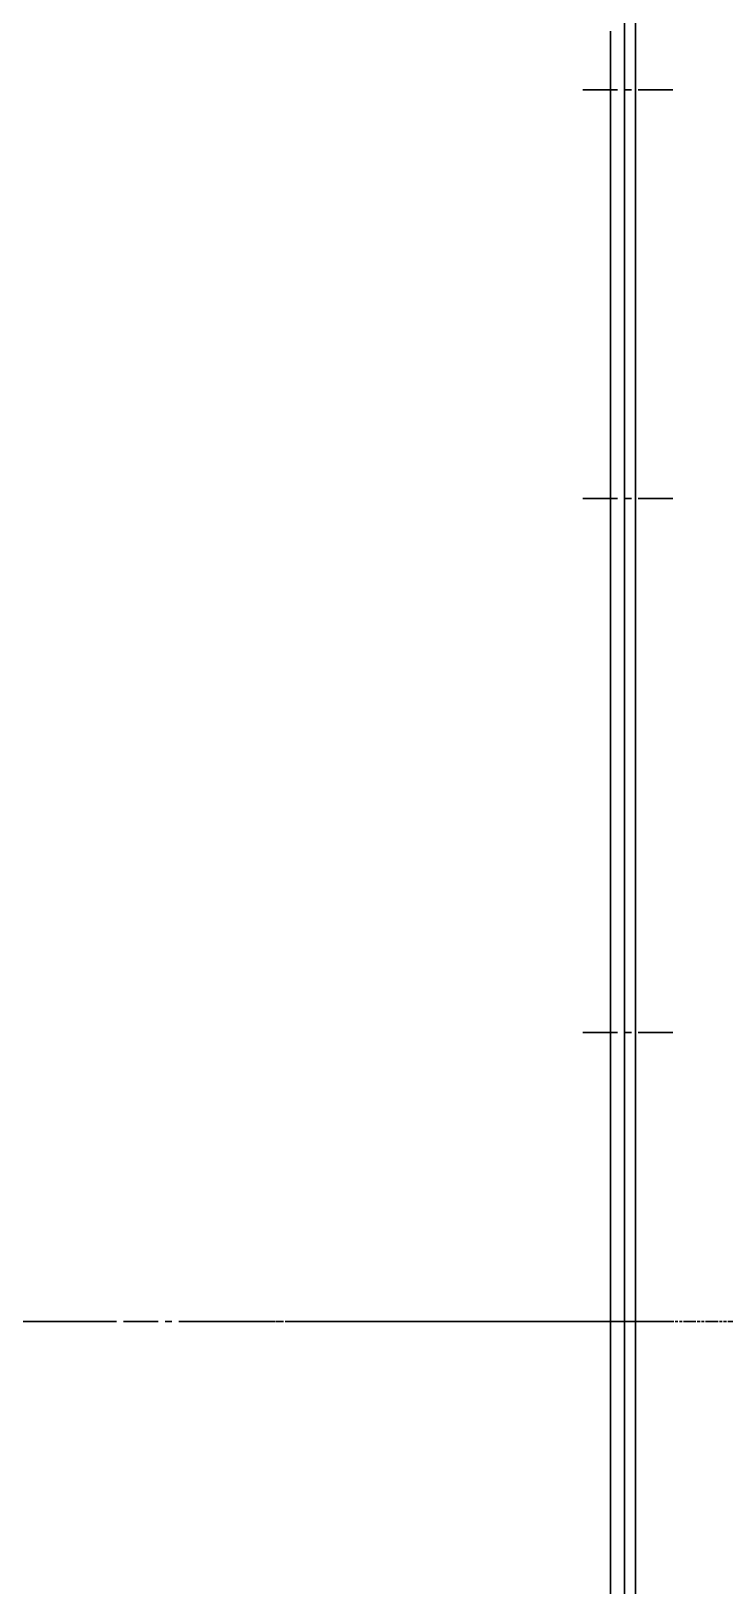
# Model space of a CAD drawing. Header units: millimetres. Extents: x -379292 to 1221486, y 92049 to 447512.
# Drawn here: x 410466 to 410717, y 275861 to 276423 of the extents above; entities that cross this region are included whole.
import ezdxf

# ---------------------------------------------------------------- set-up
doc = ezdxf.new("R2010")
doc.units = ezdxf.units.MM
doc.linetypes.add('CENTER', pattern=[2, 1.25, -0.25, 0.25, -0.25])
doc.linetypes.add('PHANTOM', pattern=[0.8, 0.45, -0.05, 0.1, -0.05, 0.1, -0.05])
doc.layers.add('_Systemair', color=3, linetype='Continuous', lineweight=30)
doc.layers.add('_Systemair Ventilation Equipments', color=7, linetype='Continuous', lineweight=30)

# ---------------------------------------------------------------- blocks, each defined once
blk = doc.blocks.new('RSA 1000')
at = {"layer": '_Systemair Ventilation Equipments'}
blk.add_line((9723.068, 3620.256), (9723.068, 3740.256), dxfattribs=at)
at = {"layer": '_Systemair Ventilation Equipments', "color": 3, "linetype": 'PHANTOM'}
blk.add_line((9601.684, 3680.256), (9738.086, 3680.256), dxfattribs=at)
blk = doc.blocks.new('AXC 1000 L')
at = {"layer": '_Systemair Ventilation Equipments'}
for p, q in [((9987.764, 3625.006), (9987.764, 3735.506)), ((9988.164, 3735.506), (9988.164, 3625.006))]:
    blk.add_line(p, q, dxfattribs=at)
at = {"layer": '_Systemair Ventilation Equipments', "color": 9, "linetype": 'Continuous'}
blk.add_line((9988.664, 3629.806), (9988.664, 3726.864), dxfattribs=at)
at = {"layer": '_Systemair Ventilation Equipments', "color": 2, "linetype": 'CENTER'}
for p, q in [((9989.664, 3724.739), (9986.264, 3724.739)), ((9989.664, 3709.979), (9986.264, 3709.979)), ((9989.664, 3690.693), (9986.264, 3690.693)), ((10074.264, 3680.256), (9986.264, 3680.256))]:
    blk.add_line(p, q, dxfattribs=at)
at = {"layer": '_Systemair Ventilation Equipments', "color": 2, "linetype": 'CENTER', "ltscale": 10}
blk.add_line((9986.764, 3680.256), (10074.764, 3680.256), dxfattribs=at)
blk = doc.blocks.new('wdsdfgf')
at = {"layer": '_Systemair Ventilation Equipments', "xscale": 10, "yscale": 10, "zscale": 10}
for name, p in [('AXC 1000 L', (-1170.87, -21481.39)), ('RSA 1000', (1476.09, -21481.39))]:
    blk.add_blockref(name, p, dxfattribs=at)
blk = doc.blocks.new('OtoParkBodrumKatMimari')
at = {"layer": '_Systemair', "color": 7, "xscale": -1}
blk.add_blockref('wdsdfgf', (228263.66, 159817.03), dxfattribs=at)

msp = doc.modelspace()

# ---------------------------------------------------------------- block references
at = {"color": 8}
msp.add_blockref('OtoParkBodrumKatMimari', (281127.61, 100818.76), dxfattribs=at)

doc.saveas('drawing.dxf')
